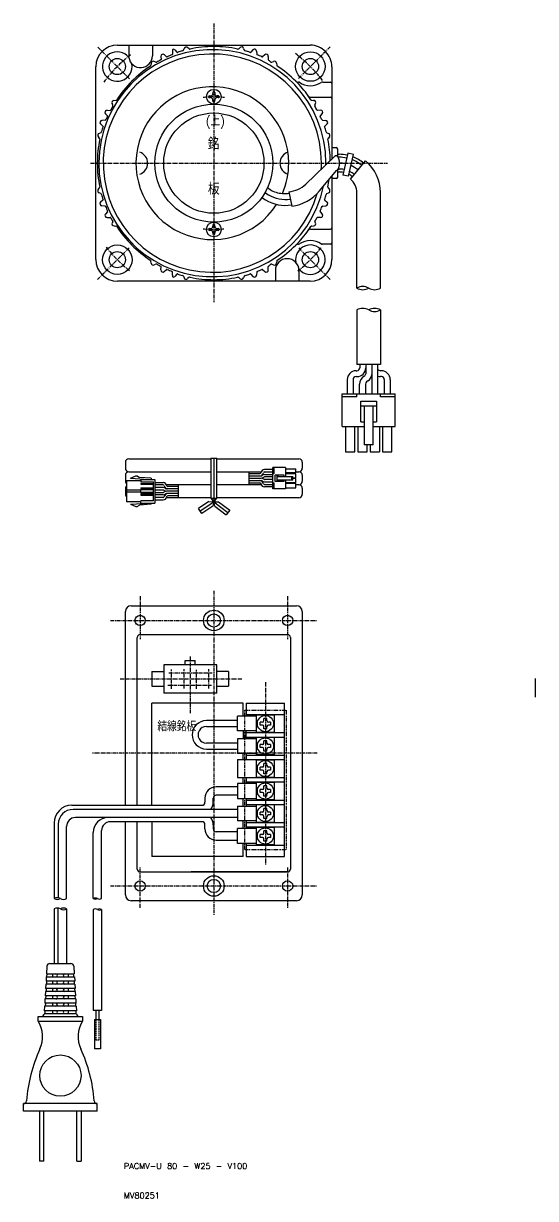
# Model space of a CAD drawing. Extents: x -24 to 470, y 10 to 408.
# Drawn here: x -24 to 149.5, y 10 to 408.3 of the extents above; entities that cross this region are included whole.
import ezdxf

# ---------------------------------------------------------------- set-up
doc = ezdxf.new("R2010")
doc.units = 0
for name, pattern in [('CENTER', [2, 1.25, -0.25, 0.25, -0.25]), ('DASHED', [0.75, 0.5, -0.25]), ('PHANTOM', [2.5, 1.25, -0.25, 0.25, -0.25, 0.25, -0.25])]:
    doc.linetypes.add(name, pattern=pattern)
doc.layers.get('0').update_dxf_attribs({"linetype": 'CONTINUOUS'})
doc.layers.add('CENTER', color=1, linetype='CENTER')
doc.styles.get("Standard").update_dxf_attribs({"font": 'txt.shx', "bigfont": 'bigfont.shx'})
doc.styles.add('STANDARD2', font='txt.shx')

msp = doc.modelspace()

# ---------------------------------------------------------------- linework, layer by layer
at = {"color": 7, "linetype": 'CONTINUOUS'}
for p, q in [((7.78, 400.92), (11.64, 400.92)), ((11.64, 400.92), (11.64, 397.3)), ((11.64, 400.92), (73.18, 400.92)), ((19.64, 400.92), (19.64, 397.3)), ((26.5, 398.88), (26.45, 397.82)), ((27.21, 399.32), (27.95, 398.53)), ((30.16, 399.22), (30.4, 399.8)), ((32.07, 399.68), (31.59, 400.09)), ((48.9, 399.68), (49.37, 400.07)), ((50.57, 399.79), (50.81, 399.22)), ((53.75, 399.32), (53.02, 398.53)), ((54.97, 398.88), (55.02, 397.82)), ((11.64, 397.3), (11.64, 397.3)), ((11.64, 397.3), (11.64, 397.3)), ((19.23, 394.74), (19.17, 394.13)), ((20.85, 395.16), (20.28, 395.39)), ((22.53, 397.1), (22.59, 396.08)), ((24.48, 396.99), (23.7, 397.67)), ((57.77, 397.67), (56.99, 396.99)), ((58.94, 397.1), (58.87, 396.08)), ((60.12, 395.16), (60.74, 395.41)), ((61.74, 394.8), (61.8, 394.13)), ((0.48, 328.22), (0.48, 393.62)), ((80.48, 393.62), (80.48, 362.32)), ((68.97, 388.42), (69.2, 388.42)), ((77.39, 388.42), (79.98, 388.42)), ((38.98, 383.72), (39.38, 383.72)), ((38.98, 383.12), (39.38, 383.12)), ((40.18, 384.92), (40.18, 384.52)), ((40.78, 384.92), (40.78, 384.52)), ((41.98, 383.72), (41.58, 383.72)), ((41.98, 383.12), (41.58, 383.12)), ((73.3, 383.32), (79.98, 383.32)), ((4.3, 378.88), (5.33, 378.81)), ((6.24, 380.56), (5.99, 381.18)), ((6.6, 382.18), (7.27, 382.23)), ((40.18, 381.92), (40.18, 382.32)), ((40.78, 381.92), (40.78, 382.32)), ((73.69, 382.23), (74.31, 382.18)), ((74.72, 380.55), (74.95, 381.13)), ((76.67, 378.88), (75.64, 378.81)), ((3.59, 375.45), (2.53, 375.4)), ((4.42, 376.92), (3.79, 377.66)), ((77.24, 377.71), (76.55, 376.92)), ((77.38, 375.45), (78.44, 375.4)), ((2.18, 371.25), (1.62, 371.01)), ((2.08, 374.19), (2.88, 373.46)), ((78.09, 373.46), (78.88, 374.19)), ((78.79, 371.25), (79.4, 370.99)), ((1.72, 369.33), (1.33, 369.81)), ((79.68, 369.85), (79.25, 369.33)), ((81.38, 363.16), (71.63, 353.77)), ((80.48, 366.17), (81.98, 366.17)), ((82.48, 363.92), (82.48, 365.67)), ((82.48, 363.12), (82.48, 363.92)), ((82.48, 363.92), (82.98, 363.92)), ((82.98, 362.92), (82.63, 362.92)), ((85.89, 364.29), (84.21, 356.9)), ((87.84, 363.84), (85.89, 364.29)), ((86.16, 356.46), (87.84, 363.84)), ((76.31, 351.49), (82.19, 358.49)), ((82.48, 356.17), (82.48, 358.72)), ((82.63, 358.92), (82.98, 358.92)), ((86.81, 355.54), (91.92, 361.7)), ((80.48, 356.46), (80.48, 328.22)), ((81.98, 355.67), (80.48, 355.67)), ((82.48, 357.92), (82.98, 357.92)), ((86.16, 356.46), (84.21, 356.9)), ((1.29, 351.99), (1.72, 352.51)), ((2.18, 350.59), (1.56, 350.85)), ((57.8, 350.92), (59.03, 350.21)), ((58.72, 352.7), (59.53, 351.94)), ((65.89, 351.2), (66.94, 346.31)), ((78.78, 350.59), (79.35, 350.84)), ((79.24, 352.51), (79.64, 352.04)), ((88.98, 318.57), (88.98, 350.92)), ((96.98, 318.57), (96.98, 350.92)), ((2.88, 348.38), (2.08, 347.65)), ((56.72, 349.24), (58.03, 348.48)), ((78.09, 348.38), (78.88, 347.65)), ((3.59, 346.39), (2.53, 346.44)), ((4.42, 344.42), (3.79, 343.68)), ((4.3, 342.47), (5.33, 342.53)), ((76.67, 342.47), (75.64, 342.53)), ((76.55, 344.42), (77.23, 343.63)), ((77.38, 346.39), (78.44, 346.44)), ((6.24, 340.79), (6.02, 340.72)), ((6.66, 339.67), (7.27, 339.61)), ((38.98, 338.72), (39.38, 338.72)), ((40.18, 339.92), (40.18, 339.52)), ((40.78, 339.52), (40.78, 339.92)), ((41.58, 338.72), (41.98, 338.72)), ((73.3, 338.52), (79.98, 338.52)), ((73.7, 339.61), (74.36, 339.66)), ((74.72, 340.79), (74.98, 340.67)), ((39.38, 338.12), (38.98, 338.12)), ((40.18, 337.32), (40.18, 336.92)), ((40.78, 336.92), (40.78, 337.32)), ((41.98, 338.12), (41.58, 338.12)), ((68.97, 333.42), (69.17, 333.42)), ((79.98, 333.42), (77.23, 333.42)), ((19.23, 327.04), (19.17, 327.66)), ((20.8, 326.66), (20.23, 326.43)), ((60.12, 326.68), (60.69, 326.45)), ((61.8, 327.71), (61.74, 327.1)), ((22.53, 324.74), (22.59, 325.77)), ((23.69, 324.17), (24.48, 324.86)), ((26.5, 322.96), (26.45, 324.03)), ((27.95, 323.31), (27.21, 322.52)), ((50.81, 322.62), (50.55, 322)), ((53.02, 323.31), (53.75, 322.52)), ((55.02, 324.03), (54.97, 322.96)), ((56.99, 324.86), (57.78, 324.17)), ((58.94, 324.74), (58.87, 325.77)), ((61.33, 324.54), (61.33, 320.92)), ((69.33, 324.54), (69.33, 320.92)), ((73.18, 320.92), (7.78, 320.92)), ((30.17, 322.58), (30.4, 322.06)), ((32.03, 322.13), (31.6, 321.77)), ((49.41, 321.73), (48.9, 322.16)), ((88.98, 311.18), (88.98, 292.69)), ((96.98, 311.18), (96.98, 292.69)), ((96.98, 292.69), (88.98, 292.69)), ((89.98, 292.69), (89.98, 291.55)), ((91.98, 292.69), (91.98, 289.55)), ((94.08, 292.69), (94.08, 282.69)), ((96.08, 282.69), (96.08, 292.69)), ((85.68, 287.55), (85.68, 282.69)), ((87.68, 287.55), (87.68, 282.69)), ((88.68, 290.55), (88.98, 290.55)), ((88.68, 288.55), (88.98, 288.55)), ((97.28, 290.55), (96.98, 290.55)), ((97.28, 288.55), (96.98, 288.55)), ((98.28, 287.55), (98.28, 282.69)), ((100.28, 287.55), (100.28, 282.69)), ((89.88, 282.69), (89.88, 286.03)), ((91.88, 285.48), (91.88, 282.69)), ((83.98, 271.69), (83.98, 282.69)), ((83.98, 282.69), (101.98, 282.69)), ((88.98, 281.69), (83.98, 281.69)), ((88.98, 281.69), (88.98, 282.69)), ((90.28, 273.19), (90.28, 280.19)), ((90.28, 280.19), (95.68, 280.19)), ((95.68, 280.19), (95.68, 273.19)), ((96.98, 281.69), (96.98, 282.69)), ((101.98, 281.69), (96.98, 281.69)), ((101.98, 271.69), (101.98, 282.69)), ((90.28, 278.69), (95.68, 278.69)), ((91.48, 278.69), (91.48, 265.39)), ((94.48, 265.39), (94.48, 278.69)), ((83.98, 271.69), (91.48, 271.69)), ((85.08, 271.69), (85.08, 263.09)), ((88.28, 263.09), (88.28, 271.69)), ((89.28, 271.69), (89.28, 263.09)), ((90.28, 273.19), (91.48, 273.19)), ((94.48, 273.19), (95.68, 273.19)), ((94.48, 271.69), (101.98, 271.69)), ((96.68, 271.69), (96.68, 263.09)), ((97.68, 271.69), (97.68, 263.09)), ((100.88, 263.09), (100.88, 271.69)), ((85.08, 263.09), (88.28, 263.09)), ((89.28, 263.09), (92.48, 263.09)), ((94.48, 265.39), (91.48, 265.39)), ((92.48, 263.09), (92.48, 265.39)), ((93.48, 265.39), (93.48, 263.09)), ((93.48, 263.09), (96.68, 263.09)), ((97.68, 263.09), (100.88, 263.09)), ((10.48, 259.52), (10.48, 257.52)), ((11.68, 260.72), (39.48, 260.72)), ((39.48, 260.92), (39.48, 247.32)), ((39.48, 260.92), (41.48, 260.92)), ((40.48, 260.92), (40.48, 246.12)), ((41.48, 247.32), (41.48, 260.92)), ((41.48, 260.72), (69.28, 260.72)), ((70.48, 259.52), (70.48, 257.52)), ((10.48, 255.12), (10.48, 253.12)), ((11.68, 256.32), (39.48, 256.32)), ((12.28, 254.12), (14.08, 254.92)), ((14.08, 254.92), (14.48, 254.92)), ((14.48, 254.92), (15.28, 254.41)), ((41.48, 256.32), (56.56, 256.32)), ((52.48, 251.92), (52.48, 256.32)), ((52.48, 255.72), (56.08, 255.72)), ((52.48, 254.92), (56.58, 254.92)), ((60.48, 257.04), (57.66, 257.04)), ((57.68, 256.24), (60.48, 256.24)), ((57.68, 255.36), (60.48, 255.36)), ((60.48, 250.52), (60.48, 257.72)), ((64.72, 257.72), (60.48, 257.72)), ((60.48, 255.72), (60.88, 255.72)), ((60.88, 255.72), (60.88, 257.72)), ((64.32, 255.2), (61.32, 255.2)), ((61.32, 253.04), (61.32, 255.2)), ((61.92, 253.04), (61.92, 255.2)), ((62.24, 254.72), (62.24, 255.2)), ((64.32, 254.72), (64.32, 255.2)), ((64.72, 257.72), (64.72, 254.72)), ((64.72, 257.34), (68.32, 257.34)), ((68.32, 255.94), (64.72, 255.94)), ((68.32, 255.66), (64.72, 255.66)), ((68.32, 255.94), (68.32, 257.34)), ((68.32, 256.32), (69.28, 256.32)), ((68.32, 254.26), (68.32, 255.66)), ((70.48, 255.12), (70.48, 253.12)), ((10.92, 253.32), (15.72, 253.32)), ((10.92, 253.32), (10.92, 246.12)), ((12.28, 254.12), (18.4, 253.72)), ((19.2, 254.15), (15.28, 254.41)), ((15.72, 253.72), (15.72, 252.92)), ((15.72, 253.72), (20.48, 253.72)), ((15.72, 252.92), (20.08, 252.92)), ((15.72, 252.34), (15.72, 252.14)), ((15.72, 252.34), (20.08, 252.34)), ((15.72, 252.14), (20.08, 252.14)), ((19.2, 254.15), (19.2, 253.72)), ((20.08, 246.52), (20.08, 252.92)), ((20.48, 253.72), (20.48, 245.72)), ((20.48, 252.64), (23.31, 252.64)), ((23.28, 251.84), (20.48, 251.84)), ((23.28, 250.96), (20.48, 250.96)), ((39.48, 251.92), (24.41, 251.92)), ((28.48, 251.32), (24.88, 251.32)), ((28.48, 247.52), (28.48, 251.92)), ((56.56, 251.92), (41.48, 251.92)), ((52.48, 254.12), (56.58, 254.12)), ((52.48, 254.12), (56.58, 254.12)), ((52.48, 253.32), (56.58, 253.32)), ((52.48, 252.52), (56.08, 252.52)), ((60.48, 251.2), (57.66, 251.2)), ((60.48, 254.56), (57.68, 254.56)), ((60.48, 253.68), (57.68, 253.68)), ((57.68, 252.88), (60.48, 252.88)), ((57.68, 252), (60.48, 252)), ((60.48, 252.52), (60.88, 252.52)), ((60.88, 250.52), (60.88, 252.52)), ((64.32, 253.04), (61.32, 253.04)), ((61.92, 254.72), (67.24, 254.72)), ((67.24, 253.52), (61.92, 253.52)), ((62.24, 253.04), (62.24, 253.52)), ((64.32, 253.04), (64.32, 253.52)), ((64.72, 253.52), (64.72, 250.52)), ((68.32, 252.58), (64.72, 252.58)), ((68.32, 252.3), (64.72, 252.3)), ((64.72, 250.9), (68.32, 250.9)), ((66.96, 253.52), (66.96, 254.72)), ((67.24, 253.52), (67.24, 254.72)), ((67.24, 254.26), (68.32, 254.26)), ((68.32, 253.98), (67.24, 253.98)), ((68.32, 252.58), (68.32, 253.98)), ((68.32, 250.9), (68.32, 252.3)), ((69.28, 251.92), (68.32, 251.92)), ((10.48, 250.72), (10.48, 248.72)), ((15.72, 250.04), (10.92, 250.04)), ((15.72, 249.4), (10.92, 249.4)), ((15.72, 250.86), (20.08, 250.86)), ((15.72, 250.86), (15.72, 250.66)), ((15.72, 250.66), (20.08, 250.66)), ((15.72, 250.46), (20.08, 250.46)), ((15.72, 250.46), (15.72, 250.26)), ((15.72, 250.26), (20.08, 250.26)), ((15.72, 249.4), (15.72, 250.04)), ((15.72, 249.38), (15.72, 249.18)), ((15.72, 249.38), (20.08, 249.38)), ((15.72, 249.18), (20.08, 249.18)), ((15.72, 248.98), (20.08, 248.98)), ((15.72, 248.98), (15.72, 248.78)), ((15.72, 248.78), (20.08, 248.78)), ((15.72, 248.58), (20.08, 248.58)), ((15.72, 248.58), (15.72, 248.38)), ((15.72, 248.38), (20.08, 248.38)), ((20.48, 250.16), (23.28, 250.16)), ((20.48, 249.28), (23.28, 249.28)), ((23.28, 248.48), (20.48, 248.48)), ((23.28, 247.6), (20.48, 247.6)), ((28.48, 250.52), (24.39, 250.52)), ((28.48, 249.72), (24.39, 249.72)), ((28.48, 249.72), (24.39, 249.72)), ((28.48, 248.92), (24.39, 248.92)), ((39.48, 247.52), (24.41, 247.52)), ((28.48, 248.12), (24.88, 248.12)), ((39.48, 247.32), (41.48, 247.32)), ((39.48, 247.32), (40.48, 246.12)), ((40.48, 246.12), (41.48, 247.32)), ((69.28, 247.52), (41.48, 247.52)), ((64.72, 250.52), (60.48, 250.52)), ((70.48, 250.72), (70.48, 248.72)), ((15.72, 246.12), (10.92, 246.12)), ((12.28, 245.32), (18.4, 245.72)), ((12.28, 245.32), (14.08, 244.52)), ((14.08, 244.52), (14.48, 244.52)), ((14.48, 244.52), (15.28, 245.04)), ((19.2, 245.29), (15.28, 245.04)), ((15.72, 245.72), (15.72, 246.52)), ((20.08, 246.52), (15.72, 246.52)), ((15.72, 245.72), (20.48, 245.72)), ((19.2, 245.29), (19.2, 245.72)), ((20.48, 246.8), (23.31, 246.8)), ((38.84, 246.22), (35.3, 243.86)), ((36.41, 242.2), (35.3, 243.86)), ((35.86, 243.03), (40.48, 246.12)), ((40.12, 244.68), (36.41, 242.2)), ((38.84, 246.22), (40.48, 246.12)), ((40.08, 246.6), (40.08, 246.15)), ((40.48, 246.12), (40.12, 244.68)), ((40.48, 246.12), (42.09, 246.17)), ((40.81, 244.63), (40.48, 246.12)), ((40.48, 246.12), (45.27, 242.55)), ((40.81, 244.63), (44.67, 241.75)), ((40.88, 246.13), (40.88, 246.6)), ((42.09, 246.17), (45.87, 243.35)), ((45.87, 243.35), (44.67, 241.75)), ((10.48, 143.29), (10.48, 208.92)), ((12.48, 210.92), (68.48, 210.92)), ((70.48, 208.92), (70.48, 112.92)), ((14.48, 143.29), (14.48, 200.17)), ((15.48, 201.17), (65.48, 201.17)), ((66.48, 200.17), (66.48, 121.67)), ((30.78, 190.92), (30.78, 192.32)), ((30.78, 192.32), (34.18, 192.32)), ((34.18, 190.92), (34.18, 192.32)), ((19.48, 188.62), (19.48, 183.62)), ((19.48, 188.62), (23.48, 188.62)), ((41.48, 190.92), (23.48, 190.92)), ((23.48, 190.92), (23.48, 181.32)), ((41.48, 181.32), (41.48, 190.92)), ((45.48, 188.62), (41.48, 188.62)), ((45.48, 188.62), (45.48, 183.62)), ((19.48, 183.62), (23.48, 183.62)), ((41.48, 183.62), (45.48, 183.62)), ((149.53, 179.93), (149.53, 186.22)), ((41.48, 181.32), (23.48, 181.32)), ((19.48, 143.29), (19.48, 177.92)), ((50.48, 177.92), (19.48, 177.92)), ((50.48, 173.47), (50.48, 177.92)), ((51.48, 177.92), (51.48, 173.47)), ((51.48, 177.92), (64.48, 177.92)), ((64.48, 125.92), (64.48, 177.92)), ((48.48, 171.97), (37.94, 171.97)), ((54.98, 173.47), (48.48, 173.47)), ((48.48, 168.47), (48.48, 173.47)), ((51.48, 174.03), (64.48, 174.03)), ((54.98, 167.97), (54.98, 173.97)), ((54.98, 173.97), (60.98, 173.97)), ((56.98, 171.47), (56.23, 171.47)), ((56.23, 170.47), (56.23, 171.47)), ((57.48, 171.97), (57.48, 172.72)), ((58.48, 172.72), (57.48, 172.72)), ((58.48, 171.97), (58.48, 172.72)), ((59.73, 171.47), (58.98, 171.47)), ((59.73, 171.47), (59.73, 170.47)), ((60.98, 173.97), (60.98, 167.97)), ((37.94, 169.97), (48.48, 169.97)), ((54.98, 168.47), (48.48, 168.47)), ((50.48, 168.47), (50.48, 165.85)), ((51.48, 165.85), (51.48, 168.47)), ((51.48, 167.91), (64.48, 167.91)), ((60.98, 167.97), (54.98, 167.97)), ((56.98, 170.47), (56.23, 170.47)), ((57.48, 169.22), (57.48, 169.97)), ((58.48, 169.22), (57.48, 169.22)), ((58.48, 169.22), (58.48, 169.97)), ((59.73, 170.47), (58.98, 170.47)), ((48.48, 164.35), (37.94, 164.35)), ((54.98, 165.85), (48.48, 165.85)), ((48.48, 165.85), (48.48, 160.85)), ((51.48, 166.41), (64.48, 166.41)), ((54.98, 166.35), (60.98, 166.35)), ((54.98, 160.35), (54.98, 166.35)), ((56.98, 163.85), (56.23, 163.85)), ((56.23, 162.85), (56.23, 163.85)), ((57.48, 164.35), (57.48, 165.1)), ((58.48, 165.1), (57.48, 165.1)), ((58.48, 164.35), (58.48, 165.1)), ((59.73, 163.85), (58.98, 163.85)), ((59.73, 163.85), (59.73, 162.85)), ((60.98, 166.35), (60.98, 160.35)), ((37.94, 162.35), (48.48, 162.35)), ((54.98, 160.85), (48.48, 160.85)), ((50.48, 158.79), (50.48, 160.85)), ((51.48, 160.85), (51.48, 158.79)), ((51.48, 160.29), (64.48, 160.29)), ((60.98, 160.35), (54.98, 160.35)), ((56.98, 162.85), (56.23, 162.85)), ((57.48, 161.6), (57.48, 162.35)), ((58.48, 161.6), (57.48, 161.6)), ((58.48, 161.6), (58.48, 162.35)), ((59.73, 162.85), (58.98, 162.85)), ((48.48, 158.79), (64.48, 158.79)), ((48.48, 158.79), (48.48, 152.67)), ((54.98, 158.73), (60.98, 158.73)), ((54.98, 152.73), (54.98, 158.73)), ((56.98, 156.23), (56.23, 156.23)), ((56.23, 155.23), (56.23, 156.23)), ((57.48, 156.73), (57.48, 157.48)), ((58.48, 157.48), (57.48, 157.48)), ((58.48, 156.73), (58.48, 157.48)), ((59.73, 156.23), (58.98, 156.23)), ((59.73, 156.23), (59.73, 155.23)), ((60.98, 158.73), (60.98, 152.73)), ((48.48, 152.67), (64.48, 152.67)), ((50.48, 150.61), (50.48, 152.67)), ((51.48, 152.67), (51.48, 150.61)), ((60.98, 152.73), (54.98, 152.73)), ((56.98, 155.23), (56.23, 155.23)), ((57.48, 153.98), (57.48, 154.73)), ((58.48, 153.98), (57.48, 153.98)), ((58.48, 153.98), (58.48, 154.73)), ((59.73, 155.23), (58.98, 155.23)), ((48.48, 149.51), (41.28, 149.51)), ((54.98, 150.61), (48.48, 150.61)), ((48.48, 150.61), (48.48, 145.61)), ((51.48, 151.17), (64.48, 151.17)), ((54.98, 151.11), (60.98, 151.11)), ((54.98, 145.11), (54.98, 151.11)), ((56.98, 148.61), (56.23, 148.61)), ((56.23, 147.61), (56.23, 148.61)), ((56.98, 147.61), (56.23, 147.61)), ((57.48, 149.11), (57.48, 149.86)), ((58.48, 149.86), (57.48, 149.86)), ((58.48, 149.11), (58.48, 149.86)), ((59.73, 148.61), (58.98, 148.61)), ((59.73, 147.61), (58.98, 147.61)), ((59.73, 148.61), (59.73, 147.61)), ((60.98, 151.11), (60.98, 145.11)), ((37.48, 145.71), (37.48, 144.29)), ((40.28, 144.29), (40.28, 145.71)), ((48.48, 146.71), (41.28, 146.71)), ((48.48, 145.61), (54.98, 145.61)), ((50.48, 142.99), (50.48, 145.61)), ((51.48, 145.61), (51.48, 142.99)), ((51.48, 145.05), (64.48, 145.05)), ((51.48, 143.55), (64.48, 143.55)), ((60.98, 145.11), (54.98, 145.11)), ((54.98, 143.49), (60.98, 143.49)), ((54.98, 137.49), (54.98, 143.49)), ((57.48, 146.36), (57.48, 147.11)), ((58.48, 146.36), (57.48, 146.36)), ((58.48, 146.36), (58.48, 147.11)), ((60.98, 143.49), (60.98, 137.49)), ((-7.65, 143.29), (10.48, 143.29)), ((48.48, 141.89), (-7.25, 141.89)), ((10.48, 143.29), (14.48, 143.29)), ((14.48, 143.29), (19.48, 143.29)), ((19.48, 143.29), (36.48, 143.29)), ((48.48, 142.99), (54.98, 142.99)), ((48.48, 142.99), (48.48, 137.99)), ((56.98, 140.99), (56.23, 140.99)), ((56.23, 139.99), (56.23, 140.99)), ((56.98, 139.99), (56.23, 139.99)), ((57.48, 141.49), (57.48, 142.24)), ((58.48, 142.24), (57.48, 142.24)), ((57.48, 138.74), (57.48, 139.49)), ((58.48, 141.49), (58.48, 142.24)), ((58.48, 138.74), (58.48, 139.49)), ((59.73, 140.99), (58.98, 140.99)), ((59.73, 139.99), (58.98, 139.99)), ((59.73, 140.99), (59.73, 139.99)), ((-13.65, 137.29), (-13.65, 111.66)), ((-12.25, 136.89), (-12.25, 111.92)), ((-9.45, 111.66), (-9.45, 136.09)), ((48.48, 139.09), (-6.45, 139.09)), ((10.48, 137.69), (5.42, 137.69)), ((10.48, 112.92), (10.48, 137.69)), ((14.48, 137.69), (10.48, 137.69)), ((19.48, 137.69), (14.48, 137.69)), ((14.48, 121.67), (14.48, 137.44)), ((19.48, 137.69), (19.48, 125.92)), ((36.48, 137.69), (19.48, 137.69)), ((37.48, 135.27), (37.48, 136.69)), ((40.28, 136.69), (40.28, 135.27)), ((54.98, 137.99), (48.48, 137.99)), ((50.48, 135.37), (50.48, 137.99)), ((51.48, 137.99), (51.48, 135.37)), ((51.48, 137.43), (64.48, 137.43)), ((51.48, 135.93), (64.48, 135.93)), ((60.98, 137.49), (54.98, 137.49)), ((54.98, 135.87), (60.98, 135.87)), ((54.98, 129.87), (54.98, 135.87)), ((58.48, 138.74), (57.48, 138.74)), ((60.98, 135.87), (60.98, 129.87)), ((-0.38, 111.66), (-0.38, 134.09)), ((2.42, 111.66), (2.42, 134.69)), ((48.48, 134.27), (41.28, 134.27)), ((41.28, 131.47), (48.48, 131.47)), ((54.98, 135.37), (48.48, 135.37)), ((48.48, 130.37), (48.48, 135.37)), ((56.98, 133.37), (56.23, 133.37)), ((56.23, 132.37), (56.23, 133.37)), ((56.98, 132.37), (56.23, 132.37)), ((57.48, 133.87), (57.48, 134.62)), ((58.48, 134.62), (57.48, 134.62)), ((57.48, 131.12), (57.48, 131.87)), ((58.48, 133.87), (58.48, 134.62)), ((58.48, 131.12), (58.48, 131.87)), ((59.73, 133.37), (58.98, 133.37)), ((59.73, 132.37), (58.98, 132.37)), ((59.73, 133.37), (59.73, 132.37)), ((54.98, 130.37), (48.48, 130.37)), ((50.48, 125.92), (50.48, 130.37)), ((51.48, 130.37), (51.48, 125.92)), ((51.48, 129.81), (64.48, 129.81)), ((60.98, 129.87), (54.98, 129.87)), ((58.48, 131.12), (57.48, 131.12)), ((50.48, 125.92), (19.48, 125.92)), ((51.48, 125.92), (64.48, 125.92)), ((51.48, 125.92), (64.48, 125.92)), ((15.48, 120.67), (65.48, 120.67)), ((65.48, 120.67), (32.78, 120.67)), ((-13.65, 108.15), (-13.65, 89.65)), ((-12.25, 89.65), (-12.25, 108.41)), ((-9.45, 108.15), (-9.45, 89.65)), ((-0.38, 107.95), (-0.38, 73.72)), ((2.42, 107.95), (2.42, 73.72)), ((68.48, 110.92), (12.48, 110.92)), ((-16.1, 88.71), (-16.26, 86.15)), ((-15.11, 89.65), (-7.99, 89.65)), ((-6.99, 88.71), (-6.84, 86.15)), ((-16.31, 85.15), (-16.4, 83.65)), ((-6.7, 83.65), (-16.4, 83.65)), ((-16.31, 85.15), (-6.78, 85.15)), ((-16.26, 86.15), (-6.84, 86.15)), ((-16.2, 83.65), (-16.26, 82.65)), ((-16.11, 85.15), (-16.06, 86.15)), ((-14.25, 86.15), (-14.25, 85.15)), ((-14.25, 83.65), (-14.25, 82.65)), ((-8.85, 86.15), (-8.85, 85.15)), ((-8.85, 83.65), (-8.85, 82.65)), ((-6.99, 85.15), (-7.04, 86.15)), ((-6.9, 83.65), (-6.84, 82.65)), ((-6.78, 85.15), (-6.7, 83.65)), ((-16.61, 80.15), (-16.7, 78.65)), ((-6.49, 80.15), (-16.61, 80.15)), ((-16.46, 82.65), (-16.55, 81.15)), ((-6.55, 81.15), (-16.55, 81.15)), ((-6.64, 82.65), (-16.46, 82.65)), ((-16.35, 81.15), (-16.41, 80.15)), ((-14.25, 81.15), (-14.25, 80.15)), ((-8.85, 81.15), (-8.85, 80.15)), ((-6.75, 81.15), (-6.69, 80.15)), ((-6.64, 82.65), (-6.55, 81.15)), ((-6.49, 80.15), (-6.4, 78.65)), ((-16.76, 77.65), (-16.84, 76.15)), ((-6.26, 76.15), (-16.84, 76.15)), ((-6.34, 77.65), (-16.76, 77.65)), ((-6.4, 78.65), (-16.7, 78.65)), ((-16.64, 76.15), (-16.7, 75.15)), ((-16.5, 78.65), (-16.56, 77.65)), ((-14.25, 78.65), (-14.25, 77.65)), ((-14.25, 76.15), (-14.25, 75.15)), ((-8.85, 78.65), (-8.85, 77.65)), ((-8.85, 76.15), (-8.85, 75.15)), ((-6.6, 78.65), (-6.54, 77.65)), ((-6.46, 76.15), (-6.4, 75.15)), ((-6.34, 77.65), (-6.26, 76.15)), ((-17.05, 72.65), (-6.05, 72.65)), ((-16.9, 75.15), (-16.99, 73.65)), ((-6.11, 73.65), (-16.99, 73.65)), ((-6.2, 75.15), (-16.9, 75.15)), ((-16.79, 73.65), (-16.85, 72.65)), ((-14.25, 73.65), (-14.25, 72.65)), ((-8.85, 73.65), (-8.85, 72.65)), ((-6.31, 73.65), (-6.25, 72.65)), ((-6.2, 75.15), (-6.11, 73.65)), ((2.42, 73.72), (-0.38, 73.72)), ((0.52, 73.72), (0.52, 70.72)), ((1.52, 73.72), (1.52, 70.72)), ((-19.05, 71.65), (-4.05, 71.65)), ((-19.05, 70.15), (-19.05, 71.65)), ((-18.86, 70.15), (-4.15, 70.15)), ((-4.05, 71.65), (-4.05, 70.15)), ((0.02, 70.72), (2.02, 70.72)), ((0.02, 70.72), (0.02, 60.72)), ((2.02, 70.72), (2.02, 60.72)), ((2.02, 60.72), (0.02, 60.72)), ((-24.05, 39.65), (-24.05, 42.15)), ((0.95, 42.15), (-24.05, 42.15)), ((0.95, 39.65), (0.95, 42.15)), ((0.95, 39.65), (-24.05, 39.65)), ((-18.65, 39.65), (-18.65, 22.65)), ((-17.15, 22.65), (-17.15, 39.65)), ((-5.95, 22.65), (-5.95, 39.65)), ((-4.45, 39.65), (-4.45, 22.65)), ((-17.15, 22.65), (-18.65, 22.65)), ((-5.95, 22.65), (-4.45, 22.65))]:
    msp.add_line(p, q, dxfattribs=at)
at = {"color": 30, "linetype": 'CONTINUOUS'}
msp.add_line((0.48, 360.92), (0.48, 360.92), dxfattribs=at)
msp.add_line((0.48, 360.92), (0.48, 360.92), dxfattribs=at)
at = {"color": 3, "linetype": 'PHANTOM'}
for p, q in [((50.98, 128.31), (50.98, 175.53)), ((50.98, 175.53), (64.98, 175.53)), ((64.98, 175.53), (64.98, 128.31)), ((50.98, 128.31), (64.98, 128.31))]:
    msp.add_line(p, q, dxfattribs=at)
at = {"color": 3, "linetype": 'DASHED'}
for p, q in [((0.52, 70.72), (0.52, 63.72)), ((1.52, 70.72), (1.52, 63.72)), ((1.52, 63.72), (0.52, 63.72))]:
    msp.add_line(p, q, dxfattribs=at)
at = {"color": 7, "linetype": 'CONTINUOUS'}
msp.add_lwpolyline([(82.19, 358.49, 0.002225), (82.21, 358.5, 0.003245), (82.22, 358.51, 0.004269), (82.24, 358.51, 0.005298), (82.25, 358.52, 0.006331), (82.26, 358.53, 0.007127), (82.28, 358.54, 0.005827), (82.29, 358.55, 0.005695), (82.3, 358.56, 0.004403), (82.32, 358.57, 0.004281), (82.33, 358.58, 0.015067), (82.38, 358.62, 0.012953), (82.42, 358.66, 0.006691), (82.45, 358.68, 0.007972), (82.47, 358.71, 0.006092), (82.5, 358.74, 0.00745), (82.52, 358.76, 0.005716), (82.54, 358.8, 0.007047), (82.57, 358.83, 0.005145), (82.59, 358.86, 0.006664), (82.61, 358.89, 0.004681), (82.64, 358.93, 0.006318), (82.66, 358.96, 0.004377), (82.68, 359, 0.005897), (82.7, 359.04, 0.004091), (82.72, 359.08, 0.005542), (82.74, 359.12, 0.003825), (82.76, 359.16, 0.005315), (82.78, 359.2, 0.00351), (82.8, 359.25, 0.005102), (82.82, 359.29, 0.003246), (82.84, 359.33, 0.004903), (82.86, 359.38, 0.003078), (82.87, 359.43, 0.00467), (82.89, 359.47, 0.002921), (82.91, 359.52, 0.004476), (82.92, 359.57, 0.004565), (82.94, 359.65, 0.006009), (82.97, 359.72, 0.004238), (82.99, 359.8, 0.005754), (83, 359.88, 0.003977), (83.02, 359.96, 0.007108), (83.04, 360.07, 0.005267), (83.06, 360.18, 0.006807), (83.07, 360.29, 0.006485), (83.09, 360.44, 0.010873), (83.1, 360.64, 0.062803), (83.01, 361.93, 0.00981), (82.99, 362.01, 0.000085), (82.97, 362.09, 0.01005), (82.95, 362.16, 0.000359), (82.93, 362.24, 0.008564), (82.92, 362.29, 0.0006), (82.89, 362.36, 0.008817), (82.88, 362.41, 0.003938), (82.86, 362.46, 0.003982), (82.84, 362.5, 0.004123), (82.82, 362.55, 0.004228), (82.81, 362.59, 0.004322), (82.79, 362.63, 0.004522), (82.77, 362.68, 0.004535), (82.75, 362.72, 0.004772), (82.73, 362.76, 0.004867), (82.71, 362.8, 0.005039), (82.68, 362.84, 0.00526), (82.66, 362.87, 0.005323), (82.64, 362.91, 0.005591), (82.62, 362.94, 0.005765), (82.59, 362.98, 0.005943), (82.57, 363.01, 0.006281), (82.55, 363.04, 0.006318), (82.52, 363.07, 0.006708), (82.5, 363.1, 0.006892), (82.47, 363.13, 0.007158), (82.45, 363.16, 0.007544), (82.42, 363.18, 0.007635), (82.4, 363.21, 0.008064), (82.37, 363.23, 0.008343), (82.35, 363.25, 0.008601), (82.32, 363.27, 0.009101), (82.29, 363.29, 0.009162), (82.27, 363.31, 0.009661), (82.24, 363.33, 0.009945), (82.21, 363.34, 0.010214), (82.19, 363.36, 0.01068), (82.16, 363.37, 0.010775), (82.13, 363.38, 0.011138), (82.1, 363.39, 0.017145), (82.06, 363.4, 0.017756), (82.02, 363.41, 0.030074), (81.95, 363.42, 0.085837), (81.75, 363.4, 0.008899), (81.72, 363.39, 0.013742), (81.7, 363.38, 0.008221), (81.67, 363.37, 0.013286), (81.64, 363.36, 0.007672), (81.61, 363.34, 0.012568), (81.59, 363.33, 0.007099), (81.56, 363.31, 0.011727), (81.53, 363.29, 0.006524), (81.51, 363.28, 0.011348), (81.48, 363.26, 0.005987), (81.45, 363.23, 0.006541), (81.44, 363.22, 0.001349), (81.43, 363.21, 0.006084), (81.41, 363.2, 0.008087), (81.38, 363.16)], format="xyb", dxfattribs=at)
for centre, radius in [((73.22, 393.66), 5), ((7.75, 393.66), 2.75), ((73.22, 393.66), 2.75), ((40.48, 383.42), 2.5), ((40.48, 360.92), 20), ((40.48, 360.92), 17), ((40.48, 338.42), 2.5), ((7.75, 328.19), 5), ((7.75, 328.19), 2.75), ((73.22, 328.19), 2.75), ((15.48, 205.92), 1.75), ((40.48, 205.92), 3.5), ((40.48, 205.92), 2.25), ((65.48, 205.92), 1.75), ((57.98, 170.97), 2.75), ((57.98, 163.35), 2.75), ((57.98, 155.73), 2.75), ((57.98, 148.11), 2.75), ((57.98, 140.49), 2.75), ((57.98, 132.87), 2.75), ((15.48, 115.92), 1.75), ((40.48, 115.92), 3.5), ((40.48, 115.92), 2.25), ((65.48, 115.92), 1.75), ((-11.55, 51.65), 7)]:
    msp.add_circle(centre, radius, dxfattribs=at)
for centre, radius, start, end in [((7.78, 393.62), 7.3, 90, 180), ((39.98, 360.92), 38.5, 0, 348.3241), ((7.75, 393.66), 5, 38.2789, 11.3337), ((26.85, 399.11), 0.42, 30.4841, 213.1871), ((28.09, 398.66), 0.2, 222.7652, 287.9512), ((40.48, 360.42), 40, 105.353, 107.9512), ((29.79, 399.38), 0.4, 285.353, 337.1291), ((31.1, 399.51), 0.761, 49.8925, 157.1291), ((32.33, 399.99), 0.4, 229.8709, 281.6464), ((40.48, 360.42), 40, 89.9998, 101.6463), ((40.48, 360.42), 40, 78.3507, 89.9997), ((48.64, 399.99), 0.4, 258.3507, 309.7157), ((49.89, 399.61), 0.7, 14.8086, 138.2081), ((51.18, 399.38), 0.4, 203.2833, 254.6489), ((40.48, 360.42), 40, 72.0483, 74.6489), ((52.87, 398.66), 0.2, 252.0483, 317.2348), ((54.27, 398.85), 0.7, 2.6527, 137.2346), ((73.18, 393.62), 7.3, 359.9995, 90), ((39.98, 360.92), 37, 0, 343.8593), ((15.64, 397.3), 4, 180.0014, 187.875), ((15.64, 397.3), 4, 179.9986, 180.0014), ((15.64, 397.3), 4, 179.9986, 180.0014), ((15.64, 397.3), 4, 187.875, 359.9986), ((19.93, 394.78), 0.7, 59.8125, 183.2016), ((21, 395.53), 0.4, 248.2776, 299.6489), ((40.98, 360.42), 40, 117.5449, 119.6489), ((22.39, 396.06), 0.2, 297.5449, 3.564), ((23.23, 397.15), 0.7, 47.6808, 183.5707), ((24.61, 397.14), 0.2, 228.9758, 294.0323), ((40.98, 360.42), 40, 111.4978, 114.0323), ((26.25, 397.82), 0.2, 291.4978, 357.3449), ((55.22, 397.82), 0.2, 182.6551, 248.5018), ((40.48, 360.42), 40, 65.9672, 68.5018), ((40.48, 360.42), 40, 65.9672, 68.5018), ((56.86, 397.14), 0.2, 245.9672, 311.0242), ((58.24, 397.15), 0.7, 356.4375, 131.9852), ((59.07, 396.06), 0.2, 176.4363, 242.4547), ((45.6, 380.08), 20.71, 46.8393, 49.76), ((59.97, 395.53), 0.4, 240.3532, 292.1234), ((61.04, 394.78), 0.7, 1.6046, 115.4412), ((40.98, 360.42), 40, 123.3506, 146.6465), ((18.77, 394.17), 0.4, 303.3506, 354.715), ((62.2, 394.17), 0.4, 184.868, 236.6466), ((39.98, 360.42), 40, 45.0168, 56.6466), ((39.98, 360.92), 25.9, 0, 327.1828), ((39.98, 360.42), 40, 35.6565, 45.0168), ((68.97, 389.42), 1, 225.0168, 270.0117), ((69.2, 387.92), 0.5, 55.0005, 90), ((73.22, 393.66), 6.5, 234.9984, 303.778), ((77.39, 387.42), 1, 90, 123.778), ((79.98, 387.92), 0.5, 0.8316, 90), ((7.24, 382.63), 0.4, 274.868, 326.6465), ((38.98, 383.42), 0.3, 90.0191, 180), ((38.98, 383.42), 0.3, 180, 269.9809), ((39.38, 384.52), 0.8, 270, 360), ((39.38, 382.32), 0.8, 0, 90), ((40.48, 384.92), 0.3, 90.0191, 180), ((40.48, 384.92), 0.3, 0, 90.0191), ((41.58, 384.52), 0.8, 180, 270), ((41.58, 382.32), 0.8, 90, 180), ((41.98, 383.42), 0.3, 0, 90.0191), ((41.98, 383.42), 0.3, 269.9809, 0), ((39.98, 360.42), 40, 33.3507, 35.6565), ((73.3, 384.32), 1, 215.6565, 270), ((73.73, 382.63), 0.4, 213.3507, 264.715), ((79.98, 382.82), 0.5, 1.1299, 90), ((4.26, 378.18), 0.7, 86.4369, 227.924), ((5.34, 379.01), 0.2, 266.4363, 332.4547), ((40.98, 360.42), 40, 150.353, 152.4547), ((6.62, 381.48), 0.7, 91.5961, 205.4412), ((5.87, 380.41), 0.4, 330.353, 22.1321), ((40.48, 381.92), 0.3, 180, 269.9809), ((40.48, 381.92), 0.3, 269.9809, 0), ((74.34, 381.48), 0.7, 329.8084, 93.2021), ((75.09, 380.41), 0.4, 158.2776, 209.649), ((39.98, 360.42), 40, 27.5449, 29.649), ((75.63, 379.01), 0.2, 207.5449, 273.5689), ((76.71, 378.18), 0.7, 318.622, 93.5712), ((2.56, 374.71), 0.7, 92.6527, 227.2346), ((3.58, 375.65), 0.2, 272.6551, 338.5018), ((23.22, 364.58), 22.35, 147.1267, 150.5176), ((4.27, 376.79), 0.2, 335.9672, 41.0242), ((76.7, 376.79), 0.2, 138.9726, 204.0325), ((57.74, 364.58), 22.35, 29.4814, 32.8723), ((77.39, 375.65), 0.2, 201.4978, 267.3497), ((78.41, 374.71), 0.7, 312.7598, 87.3469), ((1.8, 370.33), 0.7, 104.8065, 228.1965), ((2.02, 371.62), 0.4, 293.2805, 344.6491), ((40.98, 360.92), 40, 162.0483, 164.6491), ((2.74, 373.31), 0.2, 342.0483, 47.2348), ((78.23, 373.31), 0.2, 132.7585, 197.9512), ((39.98, 360.92), 40, 15.3532, 17.9512), ((78.94, 371.62), 0.4, 195.3532, 247.1317), ((79.17, 370.33), 0.7, 316.5976, 70.4365), ((40.98, 360.92), 40, 168.3507, 179.9998), ((1.42, 369.08), 0.4, 348.3506, 39.7157), ((79.55, 369.08), 0.4, 139.8709, 191.6465), ((39.98, 360.92), 40, 1.2977, 11.6464), ((14.09, 360.9), 3.95, 288.6824, 71.4234), ((66.88, 360.91), 3.97, 108.6222, 251.3363), ((81.98, 365.67), 0.5, 0, 90), ((82.98, 350.92), 13, 77.752, 89.9988), ((82.98, 350.92), 12, 77.8005, 89.9995), ((82.98, 350.92), 13, 50.3497, 68.9088), ((40.98, 360.92), 40, 179.9999, 191.6467), ((39.98, 360.92), 25.9, 336.6015, 0), ((39.98, 360.92), 37, 356.8469, 0), ((39.98, 360.92), 38.5, 359.2019, 0), ((82.98, 350.92), 8, 78.1156, 90), ((82.98, 350.92), 10, 77.9263, 89.2583), ((82.98, 350.92), 10, 50.3491, 66.4043), ((82.98, 350.92), 12, 50.3492, 68.215), ((82.98, 350.92), 14, 0, 50.3497), ((39.98, 360.92), 40, 348.3508, 352.0764), ((81.98, 356.17), 0.5, 270, 0), ((82.98, 350.92), 7, 78.2499, 89.9984), ((82.98, 350.92), 7, 50.3498, 61.6919), ((82.98, 350.92), 8, 50.349, 63.6668), ((82.98, 350.92), 6, 0, 50.3489), ((1.8, 351.51), 0.7, 136.6035, 250.4392), ((1.42, 352.77), 0.4, 319.8709, 11.6467), ((2.03, 350.22), 0.4, 15.3532, 67.1317), ((64.53, 360.61), 10, 240, 265.5475), ((64.53, 360.61), 10, 265.5473, 278.4258), ((65.02, 360.86), 9.69, 275.1824, 313.0322), ((64.78, 361.27), 15.11, 278.228, 319.6923), ((78.94, 350.23), 0.4, 113.274, 164.6491), ((79.55, 352.76), 0.4, 168.3508, 219.7157), ((79.17, 351.51), 0.7, 284.8065, 48.1965), ((2.56, 347.14), 0.7, 132.7598, 267.3469), ((40.98, 360.92), 40, 195.3532, 197.9513), ((2.74, 348.53), 0.2, 312.7619, 17.9513), ((64.65, 359.23), 12.62, 238.3714, 279.9791), ((64.65, 359.22), 10.62, 238.0609, 279.6005), ((78.23, 348.53), 0.2, 162.0483, 227.2348), ((39.98, 360.92), 40, 342.0483, 344.6491), ((78.41, 347.14), 0.7, 272.6527, 47.2346), ((4.26, 343.17), 0.7, 132.0815, 273.5625), ((3.58, 346.19), 0.2, 21.4978, 87.3497), ((40.98, 360.92), 40, 201.4978, 204.0323), ((4.27, 344.55), 0.2, 318.9758, 24.0323), ((5.34, 342.33), 0.2, 27.5449, 93.5689), ((75.63, 342.33), 0.2, 86.4363, 152.4547), ((76.7, 344.55), 0.2, 155.9672, 221.0242), ((39.98, 360.92), 40, 335.9672, 338.5018), ((76.71, 343.17), 0.7, 266.4369, 41.8931), ((77.39, 346.19), 0.2, 92.6551, 158.5018), ((40.98, 360.92), 40, 207.5449, 209.6491), ((6.62, 340.36), 0.7, 149.8013, 273.2021), ((5.87, 340.94), 0.4, 338.2776, 29.6491), ((7.24, 339.21), 0.4, 33.3507, 84.715), ((40.98, 361.42), 40, 213.3507, 236.578), ((38.98, 338.42), 0.3, 90, 180), ((39.38, 339.52), 0.8, 270, 0), ((40.48, 339.92), 0.3, 90, 180), ((40.48, 339.92), 0.3, 0, 90), ((41.58, 339.52), 0.8, 180, 270), ((41.98, 338.42), 0.3, 0, 90), ((39.98, 361.42), 40, 324.3432, 326.6465), ((73.3, 337.52), 1, 90, 144.3432), ((73.73, 339.21), 0.4, 94.8752, 146.6465), ((74.34, 340.36), 0.7, 271.5964, 25.4412), ((75.09, 340.94), 0.4, 150.3532, 202.1321), ((39.98, 360.92), 40, 330.3532, 332.4547), ((79.98, 339.02), 0.5, 270, 357.4658), ((38.98, 338.42), 0.3, 180, 270), ((39.38, 337.32), 0.8, 0, 90), ((40.48, 336.92), 0.3, 180, 270), ((40.48, 336.92), 0.3, 270, 0), ((41.58, 337.32), 0.8, 90, 180), ((41.98, 338.42), 0.3, 270, 0), ((39.98, 361.42), 40, 314.9827, 324.3432), ((73.22, 328.19), 6.5, 54.9969, 124.7479), ((39.98, 361.42), 40, 303.3508, 314.9827), ((73.22, 328.19), 5, 218.2763, 191.3369), ((68.97, 332.42), 1, 89.8941, 134.9827), ((69.17, 334.02), 0.6, 270, 304.7532), ((77.23, 333.92), 0.5, 235.1027, 270), ((79.98, 333.92), 0.501, 270, 357.355), ((7.78, 328.22), 7.3, 180, 270), ((18.68, 327.62), 0.5, 4.8686, 56.578), ((19.93, 327.06), 0.7, 181.5964, 295.4412), ((20.99, 326.2), 0.5, 60.422, 112.1234), ((40.98, 361.42), 40, 240.422, 242.4548), ((45.6, 341.78), 20.73, 310.2168, 313.14), ((59.97, 326.31), 0.4, 68.2842, 119.6491), ((61.04, 327.06), 0.7, 239.8084, 3.2016), ((65.33, 324.54), 4, 0, 180), ((62.19, 327.67), 0.4, 123.3508, 174.7144), ((73.18, 328.22), 7.3, 270, 359.9995), ((22.39, 325.78), 0.2, 356.4314, 62.4548), ((23.23, 324.69), 0.7, 176.4369, 311.068), ((24.61, 324.71), 0.2, 65.9672, 131.0274), ((40.98, 361.42), 40, 245.9672, 248.5019), ((26.25, 324.02), 0.2, 2.6503, 68.5019), ((26.85, 322.73), 0.42, 146.8095, 329.5083), ((28.09, 323.18), 0.2, 72.0483, 137.2348), ((40.48, 361.42), 40, 252.0483, 254.5811), ((29.72, 322.38), 0.5, 23.2805, 74.5811), ((51.18, 322.46), 0.4, 105.3532, 157.1291), ((40.48, 361.42), 40, 285.3532, 287.9513), ((52.87, 323.18), 0.2, 42.7687, 107.9513), ((54.27, 323), 0.7, 222.7598, 357.3469), ((55.22, 324.02), 0.2, 111.4978, 177.3497), ((40.48, 361.42), 40, 291.4978, 294.0324), ((56.85, 324.71), 0.2, 48.9726, 114.0324), ((58.24, 324.69), 0.7, 228.6188, 3.5712), ((59.07, 325.78), 0.2, 117.5449, 183.5689), ((31.08, 322.23), 0.7, 194.8086, 318.202), ((32.35, 321.75), 0.5, 78.4188, 129.7157), ((40.48, 361.42), 40, 258.4188, 269.9999), ((40.48, 361.42), 40, 270, 281.6466), ((48.64, 321.85), 0.4, 49.8658, 101.6466), ((49.89, 322.23), 0.7, 226.5976, 340.4442), ((88.98, 291.55), 1, 270, 0), ((88.98, 291.55), 3, 270, 0), ((96.98, 291.55), 1, 205.8476, 270), ((88.68, 287.55), 3, 90, 180), ((88.68, 287.55), 1, 90, 180), ((92.88, 286.03), 3, 118.359, 180), ((90.98, 289.55), 1, 298.359, 0), ((93.3, 285.79), 1.45, 115.1572, 192.4235), ((91.06, 289.69), 3.05, 302.0607, 351.7011), ((96.98, 291.55), 3, 252.5423, 270), ((97.28, 287.55), 3, 0, 90), ((97.28, 287.55), 1, 0, 90), ((11.68, 259.52), 1.2, 90, 180), ((69.28, 259.52), 1.2, 0, 90), ((11.68, 257.52), 1.2, 180, 270), ((11.68, 255.12), 1.2, 90, 180), ((56.08, 256.12), 0.4, 270, 349.9207), ((56.11, 256.12), 1.2, 270, 349.9215), ((57.66, 255.84), 1.2, 90, 169.9215), ((56.58, 255.32), 0.4, 270, 313.5312), ((57.68, 254.16), 1.2, 90, 133.5277), ((57.68, 255.84), 0.4, 90, 169.9207), ((69.28, 257.52), 1.2, 270, 0), ((69.28, 255.12), 1.2, 0, 90), ((11.68, 253.12), 1.2, 180, 230.7019), ((11.68, 250.72), 1.2, 129.2951, 180), ((23.28, 251.44), 0.4, 10.0768, 90), ((23.28, 249.76), 1.2, 46.4688, 90), ((23.31, 251.44), 1.2, 10.0785, 90), ((24.86, 251.72), 1.2, 190.0785, 270), ((24.88, 251.72), 0.4, 190.0793, 270), ((56.08, 252.12), 0.4, 10.0793, 90), ((56.11, 252.12), 1.2, 10.0785, 90), ((57.66, 252.4), 1.2, 190.0785, 270), ((56.58, 255.32), 1.2, 270, 313.5312), ((56.58, 252.92), 1.2, 46.4688, 90), ((56.58, 252.92), 0.4, 46.4688, 90), ((57.68, 254.08), 1.2, 226.4723, 270), ((57.68, 252.4), 0.4, 190.0793, 270), ((57.68, 254.16), 0.4, 90, 133.5312), ((57.68, 254.08), 0.4, 226.4688, 270), ((69.28, 253.12), 1.2, 270, 0), ((69.28, 250.72), 1.2, 0, 90), ((11.68, 248.72), 1.2, 180, 230.7019), ((23.28, 249.76), 0.4, 46.4688, 90), ((23.28, 249.68), 0.4, 270, 313.5312), ((23.28, 249.68), 1.2, 270, 313.5312), ((23.28, 248), 0.4, 270, 349.9232), ((23.31, 248), 1.2, 270, 349.9215), ((24.39, 250.92), 1.2, 226.4688, 270), ((24.39, 248.52), 1.2, 90, 133.5312), ((24.86, 247.72), 1.2, 90, 169.9215), ((24.39, 250.92), 0.4, 226.4688, 270), ((24.39, 248.52), 0.4, 90, 133.5312), ((24.88, 247.72), 0.4, 90, 169.9207), ((69.28, 248.72), 1.2, 270, 0), ((12.48, 208.92), 2, 90.0029, 180), ((68.48, 208.92), 2, 0, 90), ((15.48, 200.17), 1, 90.0057, 180), ((65.48, 200.17), 1, 0, 90), ((37.94, 167.16), 4.81, 89.994, 180), ((56.98, 171.97), 0.5, 270, 0), ((58.98, 171.97), 0.5, 180, 270), ((37.94, 167.16), 2.81, 90, 270.0061), ((56.98, 169.97), 0.5, 0, 90), ((58.98, 169.97), 0.5, 90, 180), ((37.94, 167.16), 4.81, 180, 270.006), ((56.98, 164.35), 0.5, 270, 0), ((58.98, 164.35), 0.5, 180, 270), ((56.98, 162.35), 0.5, 0, 90), ((58.98, 162.35), 0.5, 90, 180), ((56.98, 156.73), 0.5, 270, 0), ((58.98, 156.73), 0.5, 180, 270), ((56.98, 154.73), 0.5, 0, 90), ((58.98, 154.73), 0.5, 90, 180), ((41.28, 145.71), 3.8, 90, 180), ((56.98, 149.11), 0.5, 270, 0), ((56.98, 147.11), 0.5, 0, 90), ((58.98, 149.11), 0.5, 180, 270), ((58.98, 147.11), 0.5, 90, 180), ((36.48, 144.29), 1, 270, 0), ((36.48, 144.29), 3.8, 320.8367, 0), ((41.28, 145.71), 1, 90, 180), ((-7.65, 137.29), 6, 90, 180), ((-7.25, 136.89), 5, 90, 180), ((56.98, 141.49), 0.5, 270, 0), ((56.98, 139.49), 0.5, 0, 90), ((58.98, 141.49), 0.5, 180, 270), ((58.98, 139.49), 0.5, 90, 180), ((-6.45, 136.09), 3, 90, 180), ((4.62, 134.09), 5, 90, 180), ((5.42, 134.69), 3, 90, 180), ((36.48, 136.69), 1, 0, 90), ((36.48, 136.69), 3.8, 0, 39.1633), ((41.28, 135.27), 3.8, 180, 270), ((41.28, 135.27), 1, 180, 270), ((56.98, 133.87), 0.5, 270, 0), ((56.98, 131.87), 0.5, 0, 90), ((58.98, 133.87), 0.5, 180, 270), ((58.98, 131.87), 0.5, 90, 180), ((15.48, 121.67), 1, 180, 269.9943), ((65.48, 121.67), 1, 270, 0), ((12.48, 112.92), 2, 179.9971, 269.9971), ((68.48, 112.92), 2, 270, 0), ((-15.11, 88.65), 1, 90, 176.6345), ((-7.99, 88.65), 1, 3.3651, 90), ((-13.05, 85.65), 0.5, 269.9885, 90.0115), ((-13.05, 83.15), 0.5, 270, 90), ((-10.05, 85.65), 0.5, 90, 270), ((-10.05, 83.15), 0.5, 90, 270), ((-13.05, 80.65), 0.5, 270, 90), ((-10.05, 80.65), 0.5, 90, 270), ((-13.05, 78.15), 0.5, 269.9885, 90.0115), ((-13.05, 75.65), 0.5, 270, 90), ((-10.05, 78.15), 0.5, 90, 270), ((-10.05, 75.65), 0.5, 90, 270), ((-18.05, 72.65), 1, 270, 356.6288), ((-13.05, 73.15), 0.5, 270, 90.0115), ((-10.05, 73.15), 0.5, 89.9885, 270), ((-5.05, 72.65), 1, 183.3708, 270), ((-27.55, 64.88), 10, 335.1338, 31.7882), ((4.45, 64.88), 10, 148.2118, 204.8662), ((26.89, 39.65), 50, 155.1339, 176.0672), ((-49.99, 39.65), 50, 3.9328, 24.8662), ((-23.99, 43.15), 1, 266.6978, 356.0666), ((0.89, 43.15), 1, 183.9334, 273.3022)]:
    msp.add_arc(centre, radius, start, end, dxfattribs=at)
at = {"color": 3, "linetype": 'CONTINUOUS'}
for centre, radius, start, end in [((90.98, 315.1), 4, 60.0007, 119.9993), ((90.98, 322.03), 4, 240, 300), ((94.98, 322.03), 4, 240, 300), ((90.98, 307.71), 4, 60, 120), ((94.98, 307.71), 4, 60, 120), ((94.98, 314.64), 4, 240, 300), ((-12.6, 109.85), 2.1, 60.0003, 119.9997), ((-12.6, 113.48), 2.1, 239.9979, 299.9997), ((-10.5, 113.48), 2.1, 240.0003, 300.0021), ((0.32, 110.45), 1.4, 59.9972, 119.9992), ((0.32, 112.88), 1.4, 240.0028, 300.0007), ((1.72, 112.88), 1.4, 239.9993, 299.9972), ((-12.6, 106.34), 2.1, 60.0003, 119.9997), ((-10.5, 106.34), 2.1, 59.9979, 119.9997), ((-10.5, 109.97), 2.1, 240.0003, 300.0021), ((0.32, 106.74), 1.4, 59.9972, 119.9992), ((1.72, 106.74), 1.4, 59.9972, 119.9992), ((1.72, 109.16), 1.4, 239.9993, 299.9972)]:
    msp.add_arc(centre, radius, start, end, dxfattribs=at)
at = {"layer": 'CENTER', "color": 1, "linetype": 'CENTER'}
for p, q in [((40.48, 408.25), (40.48, 313.75)), ((11.92, 389.48), (1.03, 400.37)), ((69.22, 389.66), (79.93, 400.37)), ((-1.31, 360.92), (99.36, 360.92)), ((11.73, 332.17), (1.03, 321.47)), ((69.24, 332.17), (79.93, 321.47)), ((40.48, 215.92), (40.48, 105.92)), ((15.48, 214.2), (15.48, 199.57)), ((65.48, 214.2), (65.48, 199.57)), ((5.48, 205.92), (75.48, 205.92)), ((32.48, 193.72), (32.48, 174.4)), ((25.25, 188.22), (39.96, 188.22)), ((26.18, 182.7), (26.18, 189.29)), ((30.38, 182.81), (30.38, 189.4)), ((34.58, 182.74), (34.58, 189.14)), ((38.78, 182.85), (38.78, 189.36)), ((8.69, 186.12), (50.04, 186.12)), ((24.85, 184.02), (39.74, 184.02)), ((57.98, 185.01), (57.98, 123.11)), ((75.48, 160.92), (-0.68, 160.92)), ((15.48, 108.55), (15.48, 122.21)), ((65.48, 122.21), (65.48, 108.55)), ((5.48, 115.92), (75.48, 115.92))]:
    msp.add_line(p, q, dxfattribs=at)
for centre, radius, start, end in [((40.98, 360.42), 47, 127.7491, 143.5344), ((39.98, 360.42), 47, 37.3777, 53.236), ((40.48, 360.42), 23, 80.917, 98.9816), ((40.48, 361.42), 23, 260.9347, 278.5196), ((40.98, 361.42), 47, 218.0024, 231.9077), ((39.98, 361.42), 47, 307.9773, 321.672)]:
    msp.add_arc(centre, radius, start, end, dxfattribs=at)

# ---------------------------------------------------------------- texts
at = {"color": 3, "linetype": 'CONTINUOUS'}
for s, height, width, p in [('(上)', 3, 0.9, (37.77, 373.62)), ('銘  ', 4, 0.9, (38.44, 365.53)), ('板', 4, 0.9, (38.49, 350.2)), ('結線銘板', 3, 0.810596, (21.36, 168.4))]:
    msp.add_text(s, height=height, dxfattribs=dict(at, width=width)).set_placement(p)
at = {"color": 7, "linetype": 'CONTINUOUS', "style": 'STANDARD2'}
for s, p in [('PACMV-U 80 - W25 - V100', (10, 20)), ('MV80251', (10, 10))]:
    msp.add_text(s, height=2, dxfattribs=at).set_placement(p)

doc.saveas('drawing.dxf')
